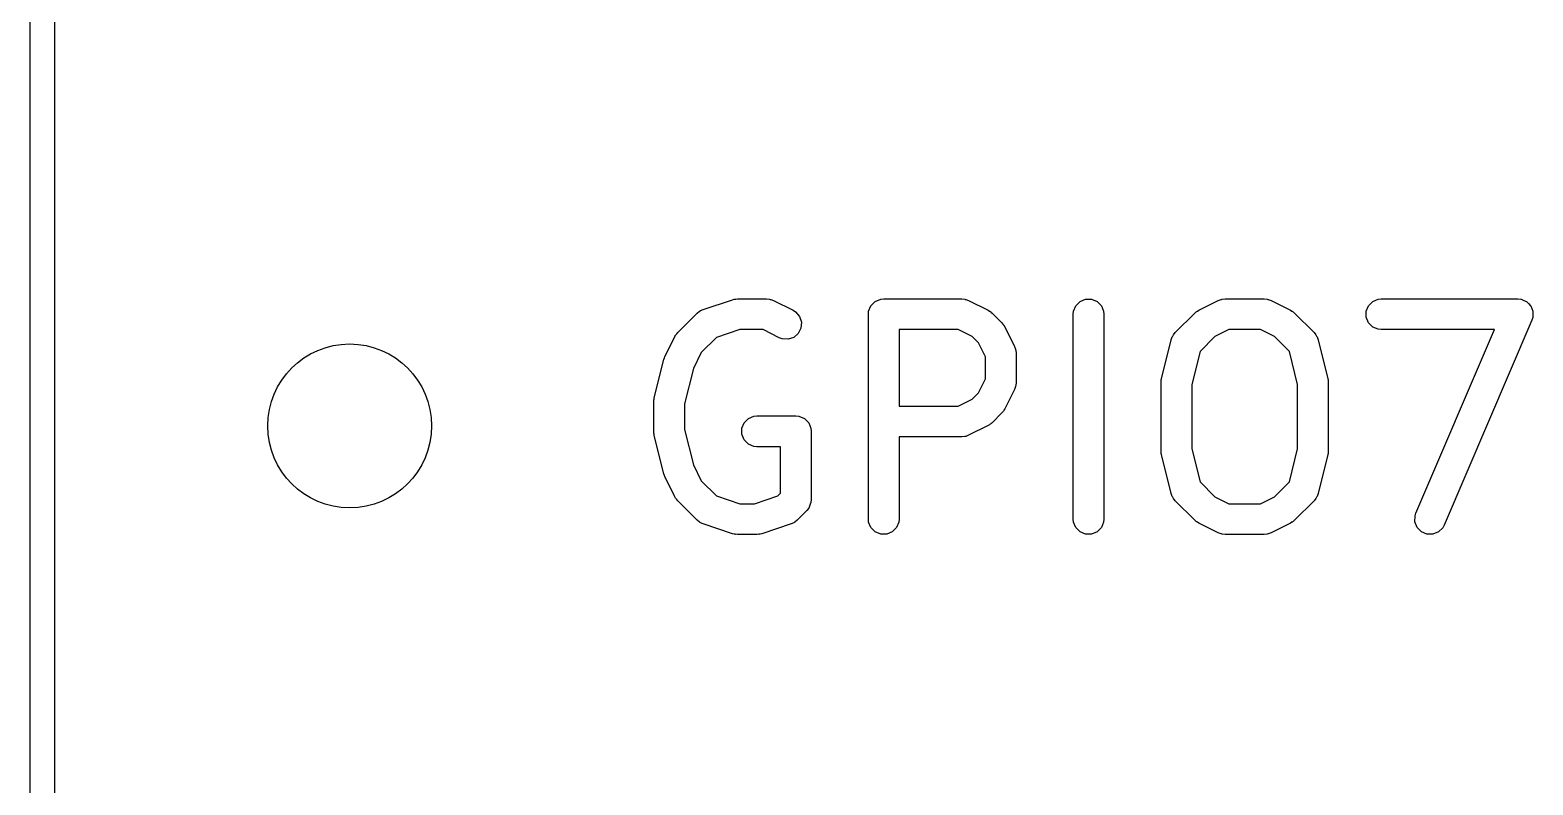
# Model space of a CAD drawing. Extents: x 19.8 to 98.9, y -129.1 to -67.1.
# Drawn here: x 55.28 to 62.62, y -91.15 to -87.47 of the extents above; entities that cross this region are included whole.
import ezdxf

# ---------------------------------------------------------------- set-up
doc = ezdxf.new("R2010")
doc.units = 0
doc.layers.add('BLACK', color=7, linetype='CONTINUOUS')

msp = doc.modelspace()

# ---------------------------------------------------------------- linework, layer by layer
at = {"layer": 'BLACK', "linetype": 'CONTINUOUS'}
for p, q in [((55.28, -129.024), (55.28, -72.636)), ((55.4, -72.696), (55.4, -128.964)), ((58.552493, -88.837281), (58.565919, -88.831287)), ((58.565919, -88.831287), (58.708775, -88.783668)), ((58.708775, -88.783668), (58.71603, -88.782018)), ((58.71603, -88.782018), (58.717861, -88.78126)), ((58.717861, -88.78126), (58.720514, -88.780998)), ((58.720514, -88.780998), (58.723112, -88.780408)), ((58.723112, -88.780408), (58.725086, -88.780548)), ((58.725086, -88.780548), (58.732493, -88.779819)), ((58.732493, -88.779819), (58.87535, -88.779819)), ((58.87535, -88.779819), (58.889982, -88.78126)), ((58.889982, -88.78126), (58.892471, -88.782291)), ((58.892471, -88.782291), (58.895159, -88.782482)), ((58.895159, -88.782482), (58.908891, -88.787737)), ((58.908891, -88.787737), (59.004129, -88.835356)), ((59.004129, -88.835356), (59.016572, -88.843188)), ((59.37322, -88.840187), (59.384419, -88.813151)), ((59.384419, -88.813151), (59.405111, -88.792459)), ((59.405111, -88.792459), (59.432147, -88.78126)), ((59.432147, -88.78126), (59.446779, -88.779819)), ((59.446779, -88.779819), (59.827731, -88.779819)), ((59.827731, -88.779819), (59.842363, -88.78126)), ((59.842363, -88.78126), (59.844852, -88.782291)), ((59.844852, -88.782291), (59.84754, -88.782482)), ((59.84754, -88.782482), (59.861272, -88.787737)), ((59.861272, -88.787737), (59.95651, -88.835356)), ((59.95651, -88.835356), (59.962809, -88.83932)), ((60.37322, -88.840187), (60.384419, -88.813151)), ((60.384419, -88.813151), (60.405111, -88.792459)), ((60.405111, -88.792459), (60.432147, -88.78126)), ((60.432147, -88.78126), (60.461411, -88.78126)), ((60.461411, -88.78126), (60.488447, -88.792459)), ((60.488447, -88.792459), (60.509139, -88.813151)), ((60.509139, -88.813151), (60.520338, -88.840187)), ((60.978371, -88.839318), (60.984666, -88.835356)), ((60.984666, -88.835356), (61.079904, -88.787737)), ((61.079904, -88.787737), (61.093635, -88.782482)), ((61.093635, -88.782482), (61.096324, -88.78229)), ((61.096324, -88.78229), (61.098813, -88.78126)), ((61.098813, -88.78126), (61.113445, -88.779819)), ((61.113445, -88.779819), (61.303921, -88.779819)), ((61.303921, -88.779819), (61.318553, -88.78126)), ((61.318553, -88.78126), (61.321042, -88.782291)), ((61.321042, -88.782291), (61.32373, -88.782482)), ((61.32373, -88.782482), (61.337462, -88.787737)), ((61.337462, -88.787737), (61.4327, -88.835356)), ((61.4327, -88.835356), (61.438999, -88.83932)), ((61.801791, -88.840187), (61.81299, -88.813151)), ((61.81299, -88.813151), (61.833682, -88.792459)), ((61.833682, -88.792459), (61.860718, -88.78126)), ((61.860718, -88.78126), (61.87535, -88.779819)), ((61.87535, -88.779819), (62.542016, -88.779819)), ((62.542016, -88.779819), (62.556648, -88.78126)), ((62.556648, -88.78126), (62.557078, -88.781438)), ((62.557078, -88.781438), (62.557543, -88.781444)), ((62.557543, -88.781444), (62.570549, -88.787018)), ((62.570549, -88.787018), (62.583684, -88.792459)), ((62.583684, -88.792459), (62.584013, -88.792788)), ((62.584013, -88.792788), (62.584441, -88.792972)), ((62.584441, -88.792972), (62.594336, -88.803111)), ((62.594336, -88.803111), (62.604376, -88.813151)), ((62.604376, -88.813151), (62.604554, -88.813581)), ((62.604554, -88.813581), (62.60488, -88.813915)), ((62.60488, -88.813915), (62.610153, -88.827097)), ((62.610153, -88.827097), (62.615575, -88.840187)), ((58.441365, -88.944643), (58.536603, -88.849405)), ((58.536603, -88.849405), (58.547968, -88.840077)), ((58.547968, -88.840077), (58.550458, -88.839045)), ((58.550458, -88.839045), (58.552493, -88.837281)), ((59.016572, -88.843188), (59.035745, -88.865296)), ((59.035745, -88.865296), (59.044999, -88.893057)), ((59.044999, -88.893057), (59.042925, -88.922247)), ((59.371779, -88.854819), (59.37322, -88.840187)), ((59.371779, -89.854819), (59.371779, -88.854819)), ((59.962809, -88.83932), (59.964637, -88.840078)), ((59.964637, -88.840078), (59.966693, -88.841766)), ((59.966693, -88.841766), (59.968953, -88.843188)), ((59.968953, -88.843188), (59.970252, -88.844686)), ((59.970252, -88.844686), (59.976002, -88.849405)), ((59.976002, -88.849405), (60.023621, -88.897024)), ((60.023621, -88.897024), (60.028339, -88.902773)), ((60.028339, -88.902773), (60.029838, -88.904073)), ((60.029838, -88.904073), (60.031259, -88.906332)), ((60.031259, -88.906332), (60.032948, -88.908389)), ((60.032948, -88.908389), (60.033705, -88.910216)), ((60.371779, -88.854819), (60.37322, -88.840187)), ((60.371779, -89.854819), (60.371779, -88.854819)), ((60.520338, -88.840187), (60.521779, -88.854819)), ((60.521779, -88.854819), (60.521779, -89.854819)), ((60.869936, -88.944643), (60.965174, -88.849405)), ((60.965174, -88.849405), (60.970924, -88.844684)), ((60.970924, -88.844684), (60.972223, -88.843188)), ((60.972223, -88.843188), (60.974477, -88.841768)), ((60.974477, -88.841768), (60.976539, -88.840077)), ((60.976539, -88.840077), (60.978371, -88.839318)), ((61.438999, -88.83932), (61.440827, -88.840078)), ((61.440827, -88.840078), (61.442883, -88.841766)), ((61.442883, -88.841766), (61.445143, -88.843188)), ((61.445143, -88.843188), (61.446442, -88.844686)), ((61.446442, -88.844686), (61.452192, -88.849405)), ((61.452192, -88.849405), (61.54743, -88.944643)), ((61.801791, -88.869451), (61.801791, -88.840187)), ((61.81299, -88.896487), (61.801791, -88.869451)), ((61.833682, -88.917179), (61.81299, -88.896487)), ((62.610952, -88.884363), (62.182381, -89.884363)), ((62.615391, -88.870347), (62.610952, -88.884363)), ((62.615396, -88.869881), (62.615391, -88.870347)), ((62.615575, -88.869451), (62.615396, -88.869881)), ((62.615575, -88.840187), (62.615575, -88.840652)), ((62.615575, -88.840652), (62.615748, -88.841085)), ((62.615748, -88.841085), (62.615575, -88.855265)), ((62.615575, -88.855265), (62.615575, -88.869451)), ((58.379697, -89.059373), (58.427316, -88.964135)), ((58.427316, -88.964135), (58.43128, -88.957835)), ((58.43128, -88.957835), (58.432038, -88.956008)), ((58.432038, -88.956008), (58.433726, -88.953951)), ((58.433726, -88.953951), (58.435148, -88.951692)), ((58.435148, -88.951692), (58.436646, -88.950392)), ((58.436646, -88.950392), (58.441365, -88.944643)), ((58.63015, -88.96799), (58.556037, -89.042103)), ((58.744663, -88.929819), (58.63015, -88.96799)), ((58.857645, -88.929819), (58.744663, -88.929819)), ((58.937047, -88.96952), (58.857645, -88.929819)), ((58.950778, -88.974775), (58.937047, -88.96952)), ((58.979968, -88.976849), (58.950778, -88.974775)), ((59.00773, -88.967595), (58.979968, -88.976849)), ((59.029837, -88.948422), (59.00773, -88.967595)), ((59.042925, -88.922247), (59.029837, -88.948422)), ((59.810026, -88.929819), (59.521779, -88.929819)), ((59.521779, -88.929819), (59.521779, -89.303628)), ((59.878542, -88.964077), (59.810026, -88.929819)), ((59.908949, -88.994484), (59.878542, -88.964077)), ((60.033705, -88.910216), (60.03767, -88.916516)), ((60.03767, -88.916516), (60.085289, -89.011754)), ((60.802589, -89.169962), (60.850208, -88.979486)), ((60.850208, -88.979486), (60.855155, -88.96564)), ((60.855155, -88.96564), (60.858475, -88.961158)), ((60.858475, -88.961158), (60.860609, -88.956008)), ((60.860609, -88.956008), (60.869936, -88.944643)), ((61.062634, -88.964077), (60.990691, -89.036019)), ((61.13115, -88.929819), (61.062634, -88.964077)), ((61.286216, -88.929819), (61.13115, -88.929819)), ((61.354732, -88.964077), (61.286216, -88.929819)), ((61.426674, -89.036019), (61.354732, -88.964077)), ((61.54743, -88.944643), (61.556758, -88.956008)), ((61.556758, -88.956008), (61.558892, -88.961161)), ((61.558892, -88.961161), (61.562211, -88.96564)), ((61.562211, -88.96564), (61.567158, -88.979486)), ((61.567158, -88.979486), (61.614777, -89.169962)), ((61.860718, -88.928378), (61.833682, -88.917179)), ((61.87535, -88.929819), (61.860718, -88.928378)), ((62.428275, -88.929819), (61.87535, -88.929819)), ((62.044509, -89.825275), (62.428275, -88.929819)), ((58.556037, -89.042103), (58.517543, -89.11909)), ((59.943207, -89.063), (59.908949, -88.994484)), ((60.085289, -89.011754), (60.090544, -89.025485)), ((60.090544, -89.025485), (60.090735, -89.028174)), ((60.090735, -89.028174), (60.091766, -89.030663)), ((60.091766, -89.030663), (60.093207, -89.045295)), ((60.093207, -89.045295), (60.093207, -89.188152)), ((60.990691, -89.036019), (60.95035, -89.197386)), ((61.467016, -89.197386), (61.426674, -89.036019)), ((58.326399, -89.2652), (58.374018, -89.074724)), ((58.374018, -89.074724), (58.374403, -89.073644)), ((58.374403, -89.073644), (58.374442, -89.073105)), ((58.374442, -89.073105), (58.376769, -89.067023)), ((58.376769, -89.067023), (58.378965, -89.060878)), ((58.378965, -89.060878), (58.379287, -89.060442)), ((58.379287, -89.060442), (58.379697, -89.059373)), ((58.517543, -89.11909), (58.47416, -89.292624)), ((59.943207, -89.170447), (59.943207, -89.063)), ((59.908949, -89.238963), (59.943207, -89.170447)), ((60.093207, -89.188152), (60.091766, -89.202784)), ((60.80035, -89.188152), (60.800601, -89.185598)), ((60.80035, -89.521485), (60.80035, -89.188152)), ((60.800439, -89.184506), (60.801248, -89.179032)), ((60.800601, -89.185598), (60.800439, -89.184506)), ((60.801248, -89.179032), (60.801791, -89.17352)), ((60.801791, -89.17352), (60.802213, -89.172498)), ((60.802213, -89.172498), (60.802589, -89.169962)), ((60.95035, -89.197386), (60.95035, -89.512251)), ((61.467016, -89.512251), (61.467016, -89.197386)), ((61.614777, -89.169962), (61.615152, -89.172498)), ((61.615152, -89.172498), (61.615575, -89.17352)), ((61.615575, -89.17352), (61.616117, -89.179032)), ((61.616117, -89.179032), (61.616927, -89.184506)), ((61.616927, -89.184506), (61.616764, -89.185598)), ((61.616764, -89.185598), (61.617016, -89.188152)), ((61.617016, -89.188152), (61.617016, -89.521485)), ((58.324249, -89.279744), (58.325058, -89.27427)), ((58.325058, -89.27427), (58.325601, -89.268758)), ((58.325601, -89.268758), (58.326023, -89.267736)), ((58.326023, -89.267736), (58.326399, -89.2652)), ((59.810026, -89.303628), (59.878542, -89.26937)), ((59.878542, -89.26937), (59.908949, -89.238963)), ((60.085289, -89.221693), (60.03767, -89.316931)), ((60.090544, -89.207962), (60.085289, -89.221693)), ((60.090735, -89.205272), (60.090544, -89.207962)), ((60.091766, -89.202784), (60.090735, -89.205272)), ((58.32416, -89.28339), (58.324411, -89.280836)), ((58.32416, -89.426247), (58.32416, -89.28339)), ((58.324411, -89.280836), (58.324249, -89.279744)), ((58.47416, -89.292624), (58.47416, -89.417013)), ((59.521779, -89.303628), (59.810026, -89.303628)), ((60.023621, -89.336423), (59.976002, -89.384042)), ((60.028339, -89.330673), (60.023621, -89.336423)), ((60.029838, -89.329374), (60.028339, -89.330673)), ((60.031259, -89.327114), (60.029838, -89.329374)), ((60.032948, -89.325058), (60.031259, -89.327114)), ((60.033705, -89.32323), (60.032948, -89.325058)), ((60.03767, -89.316931), (60.033705, -89.32323)), ((58.47416, -89.417013), (58.517543, -89.590547)), ((58.754172, -89.411615), (58.765371, -89.384579)), ((58.754172, -89.440879), (58.754172, -89.411615)), ((58.765371, -89.384579), (58.786063, -89.363887)), ((58.786063, -89.363887), (58.813099, -89.352688)), ((58.813099, -89.352688), (58.827731, -89.351247)), ((58.827731, -89.351247), (59.018207, -89.351247)), ((59.018207, -89.351247), (59.032839, -89.352688)), ((59.032839, -89.352688), (59.059875, -89.363887)), ((59.059875, -89.363887), (59.080567, -89.384579)), ((59.080567, -89.384579), (59.091766, -89.411615)), ((59.091766, -89.411615), (59.093207, -89.426247)), ((59.95651, -89.398091), (59.861272, -89.44571)), ((59.962809, -89.394126), (59.95651, -89.398091)), ((59.964637, -89.393369), (59.962809, -89.394126)), ((59.966693, -89.39168), (59.964637, -89.393369)), ((59.968953, -89.390259), (59.966693, -89.39168)), ((59.970252, -89.38876), (59.968953, -89.390259)), ((59.976002, -89.384042), (59.970252, -89.38876)), ((58.324411, -89.4288), (58.32416, -89.426247)), ((58.324249, -89.429893), (58.324411, -89.4288)), ((58.325058, -89.435366), (58.324249, -89.429893)), ((58.325601, -89.440879), (58.325058, -89.435366)), ((58.326023, -89.4419), (58.325601, -89.440879)), ((58.326399, -89.444437), (58.326023, -89.4419)), ((58.374018, -89.634913), (58.326399, -89.444437)), ((58.765371, -89.467915), (58.754172, -89.440879)), ((58.786063, -89.488607), (58.765371, -89.467915)), ((58.813099, -89.499806), (58.786063, -89.488607)), ((59.093207, -89.426247), (59.093207, -89.75958)), ((59.827731, -89.453628), (59.521779, -89.453628)), ((59.521779, -89.453628), (59.521779, -89.854819)), ((59.842363, -89.452187), (59.827731, -89.453628)), ((59.844852, -89.451155), (59.842363, -89.452187)), ((59.84754, -89.450965), (59.844852, -89.451155)), ((59.861272, -89.44571), (59.84754, -89.450965)), ((58.827731, -89.501247), (58.813099, -89.499806)), ((58.943207, -89.501247), (58.827731, -89.501247)), ((58.943207, -89.728514), (58.943207, -89.501247)), ((60.800601, -89.524038), (60.80035, -89.521485)), ((60.800439, -89.525131), (60.800601, -89.524038)), ((60.801248, -89.530604), (60.800439, -89.525131)), ((60.801791, -89.536117), (60.801248, -89.530604)), ((60.802213, -89.537138), (60.801791, -89.536117)), ((60.802589, -89.539675), (60.802213, -89.537138)), ((60.850208, -89.730151), (60.802589, -89.539675)), ((60.95035, -89.512251), (60.990691, -89.673617)), ((61.426674, -89.673617), (61.467016, -89.512251)), ((61.614777, -89.539675), (61.567158, -89.730151)), ((61.615152, -89.537138), (61.614777, -89.539675)), ((61.615575, -89.536117), (61.615152, -89.537138)), ((61.616117, -89.530604), (61.615575, -89.536117)), ((61.616927, -89.525131), (61.616117, -89.530604)), ((61.617016, -89.521485), (61.616764, -89.524038)), ((61.616764, -89.524038), (61.616927, -89.525131)), ((58.374403, -89.635992), (58.374018, -89.634913)), ((58.374442, -89.636532), (58.374403, -89.635992)), ((58.376769, -89.642613), (58.374442, -89.636532)), ((58.378965, -89.648759), (58.376769, -89.642613)), ((58.517543, -89.590547), (58.556037, -89.667534)), ((58.379287, -89.649194), (58.378965, -89.648759)), ((58.379697, -89.650264), (58.379287, -89.649194)), ((58.427316, -89.745502), (58.379697, -89.650264)), ((58.556037, -89.667534), (58.63015, -89.741648)), ((60.990691, -89.673617), (61.062634, -89.745561)), ((61.354731, -89.745561), (61.426674, -89.673617)), ((58.431279, -89.751798), (58.427316, -89.745502)), ((58.432037, -89.753628), (58.431279, -89.751798)), ((58.433726, -89.755686), (58.432037, -89.753628)), ((58.435148, -89.757945), (58.433726, -89.755686)), ((58.436646, -89.759244), (58.435148, -89.757945)), ((58.441365, -89.764994), (58.436646, -89.759244)), ((58.536603, -89.860233), (58.441365, -89.764994)), ((58.63015, -89.741648), (58.744663, -89.779819)), ((58.744663, -89.779819), (58.815561, -89.779819)), ((58.815561, -89.779819), (58.930074, -89.741647)), ((58.930074, -89.741647), (58.943207, -89.728514)), ((59.088306, -89.782565), (59.080568, -89.801247)), ((59.091766, -89.774212), (59.088306, -89.782565)), ((59.093207, -89.75958), (59.091766, -89.774212)), ((60.855155, -89.743997), (60.850208, -89.730151)), ((60.858474, -89.748476), (60.855155, -89.743997)), ((60.860608, -89.753628), (60.858474, -89.748476)), ((60.869936, -89.764994), (60.860608, -89.753628)), ((60.965174, -89.860233), (60.869936, -89.764994)), ((61.062634, -89.745561), (61.13115, -89.779819)), ((61.13115, -89.779819), (61.286216, -89.779819)), ((61.286216, -89.779819), (61.354731, -89.745561)), ((61.547431, -89.764993), (61.452192, -89.860233)), ((61.556758, -89.753628), (61.547431, -89.764993)), ((61.558891, -89.748476), (61.556758, -89.753628)), ((61.562211, -89.743997), (61.558891, -89.748476)), ((61.567158, -89.730151), (61.562211, -89.743997)), ((58.547968, -89.869561), (58.536603, -89.860233)), ((59.023622, -89.860232), (59.012256, -89.86956)), ((59.07124, -89.812613), (59.023622, -89.860232)), ((59.080568, -89.801247), (59.07124, -89.812613)), ((59.37322, -89.869451), (59.371779, -89.854819)), ((59.521779, -89.854819), (59.520338, -89.869451)), ((60.37322, -89.869451), (60.371779, -89.854819)), ((60.521779, -89.854819), (60.520338, -89.869451)), ((60.970924, -89.864953), (60.965174, -89.860233)), ((61.452192, -89.860233), (61.446442, -89.864951)), ((62.039713, -89.868553), (62.04007, -89.839292)), ((62.04007, -89.839292), (62.044509, -89.825275)), ((58.550458, -89.870592), (58.547968, -89.869561)), ((58.552493, -89.872357), (58.550458, -89.870592)), ((58.565919, -89.878351), (58.552493, -89.872357)), ((58.708775, -89.92597), (58.565919, -89.878351)), ((58.71603, -89.927619), (58.708775, -89.92597)), ((58.717861, -89.928378), (58.71603, -89.927619)), ((58.720514, -89.928639), (58.717861, -89.928378)), ((58.723112, -89.92923), (58.720514, -89.928639)), ((58.725086, -89.929089), (58.723112, -89.92923)), ((58.732493, -89.929819), (58.725086, -89.929089)), ((58.827731, -89.929819), (58.732493, -89.929819)), ((58.835136, -89.929089), (58.827731, -89.929819)), ((58.837111, -89.92923), (58.835136, -89.929089)), ((58.839708, -89.928639), (58.837111, -89.92923)), ((58.842363, -89.928378), (58.839708, -89.928639)), ((58.844194, -89.927619), (58.842363, -89.928378)), ((58.851448, -89.92597), (58.844194, -89.927619)), ((58.994305, -89.878351), (58.851448, -89.92597)), ((59.00773, -89.872357), (58.994305, -89.878351)), ((59.009765, -89.870591), (59.00773, -89.872357)), ((59.012256, -89.86956), (59.009765, -89.870591)), ((59.384419, -89.896487), (59.37322, -89.869451)), ((59.405111, -89.917179), (59.384419, -89.896487)), ((59.432147, -89.928378), (59.405111, -89.917179)), ((59.461411, -89.928378), (59.432147, -89.928378)), ((59.488447, -89.917179), (59.461411, -89.928378)), ((59.509139, -89.896487), (59.488447, -89.917179)), ((59.520338, -89.869451), (59.509139, -89.896487)), ((60.384419, -89.896487), (60.37322, -89.869451)), ((60.405111, -89.917179), (60.384419, -89.896487)), ((60.432147, -89.928378), (60.405111, -89.917179)), ((60.461411, -89.928378), (60.432147, -89.928378)), ((60.488447, -89.917179), (60.461411, -89.928378)), ((60.509139, -89.896487), (60.488447, -89.917179)), ((60.520338, -89.869451), (60.509139, -89.896487)), ((60.972223, -89.86645), (60.970924, -89.864953)), ((60.974477, -89.867869), (60.972223, -89.86645)), ((60.976539, -89.869561), (60.974477, -89.867869)), ((60.978371, -89.870319), (60.976539, -89.869561)), ((60.984666, -89.874282), (60.978371, -89.870319)), ((61.079904, -89.921901), (60.984666, -89.874282)), ((61.093635, -89.927156), (61.079904, -89.921901)), ((61.096324, -89.927347), (61.093635, -89.927156)), ((61.098813, -89.928378), (61.096324, -89.927347)), ((61.113445, -89.929819), (61.098813, -89.928378)), ((61.303921, -89.929819), (61.113445, -89.929819)), ((61.318553, -89.928378), (61.303921, -89.929819)), ((61.321042, -89.927346), (61.318553, -89.928378)), ((61.32373, -89.927156), (61.321042, -89.927346)), ((61.337462, -89.921901), (61.32373, -89.927156)), ((61.4327, -89.874282), (61.337462, -89.921901)), ((61.438999, -89.870317), (61.4327, -89.874282)), ((61.440827, -89.86956), (61.438999, -89.870317)), ((61.442883, -89.867871), (61.440827, -89.86956)), ((61.445143, -89.86645), (61.442883, -89.867871)), ((61.446442, -89.864951), (61.445143, -89.86645)), ((62.050581, -89.895723), (62.039713, -89.868553)), ((62.07102, -89.916667), (62.050581, -89.895723)), ((62.097918, -89.928194), (62.07102, -89.916667)), ((62.127179, -89.928551), (62.097918, -89.928194)), ((62.154349, -89.917683), (62.127179, -89.928551)), ((62.175293, -89.897244), (62.154349, -89.917683)), ((62.182381, -89.884363), (62.175293, -89.897244))]:
    msp.add_line(p, q, dxfattribs=at)
at = {"layer": 'BLACK'}
msp.add_circle((56.84, -89.4), 0.4, dxfattribs=at)
msp.add_circle((56.84, -89.4), 0.4, dxfattribs=at)

doc.saveas('drawing.dxf')
